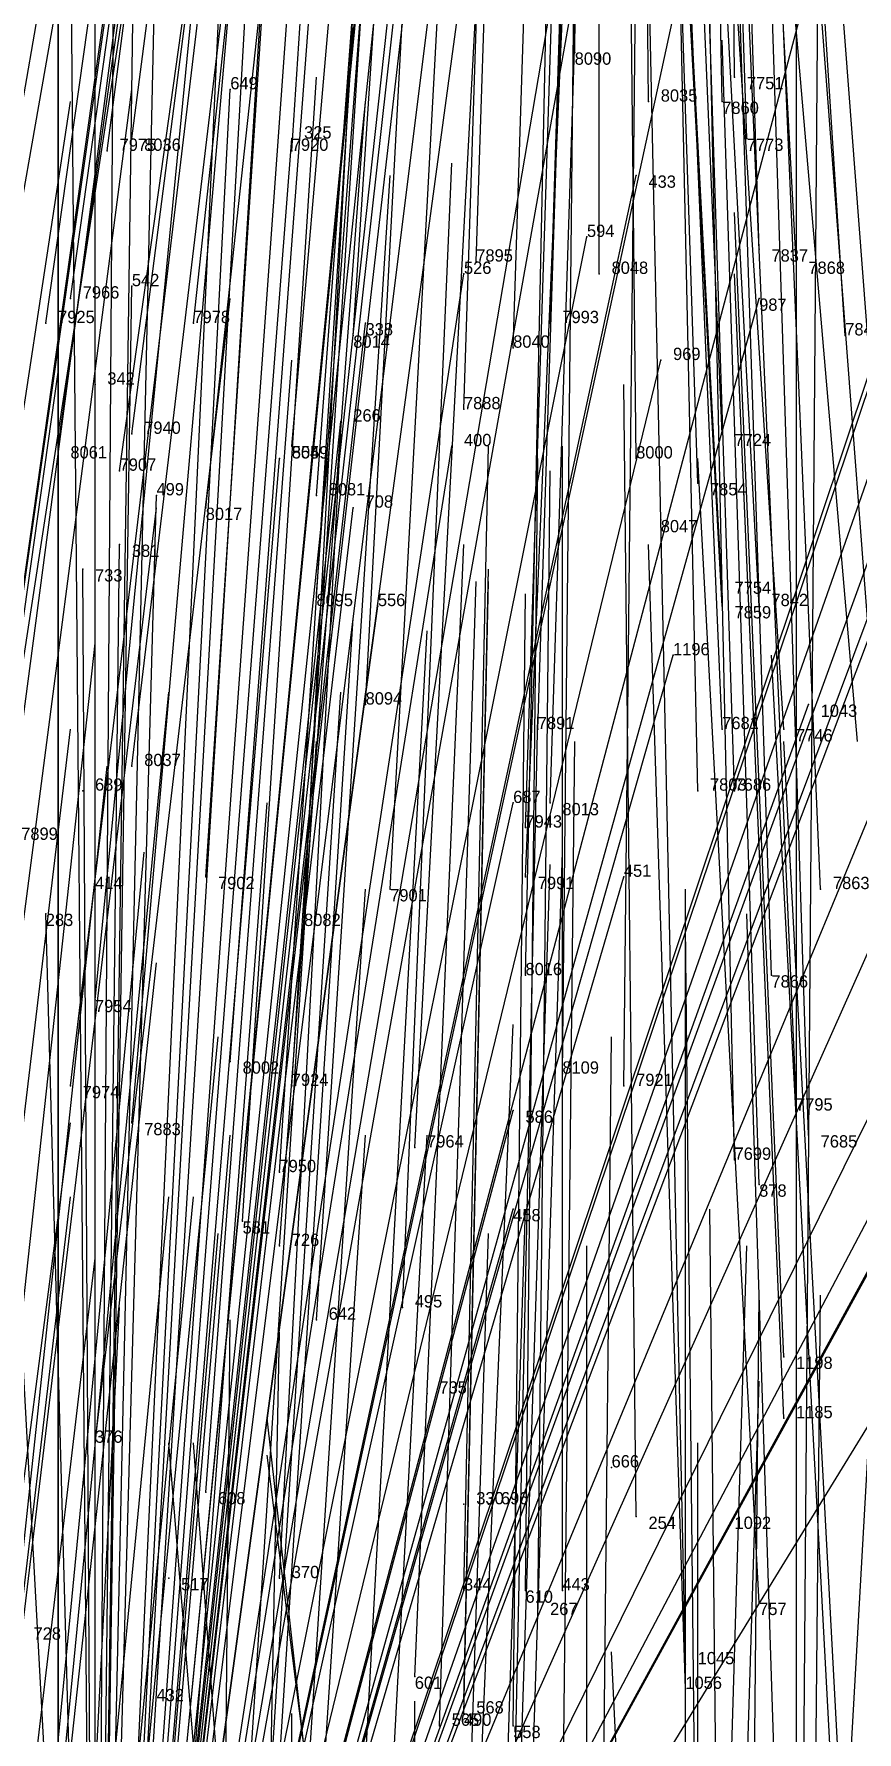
# Model space of a CAD drawing. Extents: x -0.5 to 0.59, y -0.5 to 0.59.
# Drawn here: x -0.046 to 0.021, y -0.4185 to -0.2805 of the extents above; entities that cross this region are included whole.
import ezdxf

# ---------------------------------------------------------------- set-up
doc = ezdxf.new("R2010")
doc.units = 0
for name, color, linetype in [('Clients', 3, 'CONTINUOUS'), ('Facilities', 3, 'CONTINUOUS'), ('Facilities_lines', 3, 'CONTINUOUS'), ('Min_max_boxes', 1, 'CONTINUOUS'), ('Normals', 1, 'CONTINUOUS'), ('Source_points', 5, 'CONTINUOUS'), ('Text', 3, 'CONTINUOUS')]:
    doc.layers.add(name, color=color, linetype=linetype)

msp = doc.modelspace()

# ---------------------------------------------------------------- linework, layer by layer
at = {"layer": 'Clients', "color": 5}
for p in [(-0.03, -0.285, -1.25), (-0.025, -0.289, -1.25), (0.003, -0.292, -1.25), (-0.001, -0.297, -1.25), (-0.011, -0.3, -1.25), (-0.038, -0.301, -1.25), (0.013, -0.302, -1.25), (-0.019, -0.304, -1.25), (0.005, -0.307, -1.25), (-0.041, -0.309, -1.25), (-0.021, -0.312, -1.25), (-0.012, -0.314, -1.25), (-0.026, -0.315, -1.25), (-0.036, -0.318, -1.25), (-0.02, -0.319, -1.25), (-0.039, -0.322, -1.25), (-0.042, -0.324, -1.25), (-0.018, -0.327, -1.25), (0.006, -0.331, -1.25), (0.017, -0.335, -1.25), (-0.007, -0.343, -1.25), (0.002, -0.349, -1.25), (-0.041, -0.35, -1.25), (-0.045, -0.352, -1.25), (-0.007, -0.368, -1.25), (-0.007, -0.376, -1.25)]:
    msp.add_point(p, dxfattribs=at)
at = {"layer": 'Facilities', "color": 3}
for p in [(-0.002, -0.282, -0.706), (0.011, -0.284, -0.711), (0.004, -0.286, -0.714), (0.01, -0.286, -0.716), (-0.038, -0.289, -0.729), (0.012, -0.289, -0.724), (-0.04, -0.29, -0.731), (-0.025, -0.29, -0.727), (0.013, -0.298, -0.746), (-0.01, -0.299, -0.747), (0.016, -0.299, -0.749), (0, -0.3, -0.75), (-0.043, -0.302, -0.762), (-0.045, -0.304, -0.767), (-0.033, -0.304, -0.763), (-0.004, -0.304, -0.76), (-0.02, -0.305, -0.765), (-0.007, -0.306, -0.765), (0.02, -0.305, -0.763), (-0.011, -0.311, -0.778), (-0.038, -0.313, -0.787), (0.01, -0.313, -0.783), (-0.044, -0.314, -0.793), (-0.025, -0.314, -0.788), (-0.039, -0.316, -0.795), (0.003, -0.315, -0.786), (0.008, -0.317, -0.793), (-0.023, -0.318, -0.797), (-0.032, -0.319, -0.802), (0.005, -0.32, -0.8), (-0.023, -0.326, -0.818), (0.01, -0.326, -0.814), (0.01, -0.327, -0.818), (0.013, -0.327, -0.818), (-0.019, -0.335, -0.839), (-0.005, -0.337, -0.843), (0.01, -0.337, -0.842), (0.015, -0.337, -0.843), (-0.038, -0.34, -0.855), (-0.042, -0.342, -1.25), (0.008, -0.342, -0.854), (0.011, -0.342, -0.855), (-0.004, -0.343, -0.858), (-0.006, -0.345, -0.862), (-0.032, -0.349, -0.877), (-0.006, -0.349, -0.873), (-0.017, -0.35, -0.877), (0.018, -0.35, -0.876), (-0.024, -0.352, -0.882), (-0.006, -0.357, -0.892), (0.014, -0.357, -0.894), (-0.041, -0.359, -0.904), (-0.03, -0.364, -0.914), (-0.003, -0.365, -0.912), (-0.043, -0.366, -0.922), (-0.025, -0.366, -0.916), (0.002, -0.366, -0.915), (0.016, -0.367, -0.919), (-0.038, -0.369, -0.928), (-0.015, -0.371, -0.928), (0.017, -0.37, -0.926), (0.011, -0.372, -0.93), (-0.026, -0.373, -0.934), (0.013, -0.374, -0.936), (-0.029, -0.377, -0.945), (-0.026, -0.379, -0.949), (-0.023, -0.385, -0.963), (-0.016, -0.384, -0.96), (0.015, -0.388, -0.971), (-0.014, -0.391, -1.25), (0.015, -0.393, -0.983), (-0.041, -0.395, -0.992), (0.001, -0.397, -1.25), (-0.032, -0.399, -1.001), (-0.011, -0.4, -1.25), (-0.009, -0.4, -1.25), (0.003, -0.401, -1.003), (0.011, -0.401, -1.25), (-0.035, -0.406, -1.25), (-0.026, -0.406, -1.016), (-0.011, -0.407, -1.018), (-0.006, -0.407, -1.019), (-0.003, -0.407, -1.017), (0.013, -0.408, -1.021), (-0.005, -0.409, -1.023), (-0.015, -0.414, -1.037), (0.007, -0.413, -1.032), (-0.036, -0.415, -1.25), (0.007, -0.415, -1.037), (-0.011, -0.416, -1.041), (-0.013, -0.418, -1.045), (-0.011, -0.417, -1.044), (-0.007, -0.418, -1.046)]:
    msp.add_point(p, dxfattribs=at)
at = {"layer": 'Facilities_lines', "color": 3}
for p, q in [((-0.041, -0.496, -1.25), (0.002, -0.124, -1.25)), ((-0.041, -0.496, -1.25), (-0.024, -0.129, -1.25)), ((-0.041, -0.496, -1.25), (-0.001, -0.132, -1.25)), ((-0.041, -0.496, -1.25), (-0.006, -0.137, -1.25)), ((-0.041, -0.496, -1.25), (-0.006, -0.138, -1.25)), ((-0.041, -0.496, -1.25), (0.006, -0.15, -1.25)), ((-0.041, -0.496, -1.25), (-0.004, -0.166, -1.25)), ((-0.044, -0.486, -1.25), (-0.044, -0.169, -1.25)), ((-0.041, -0.496, -1.25), (-0.023, -0.176, -1.25)), ((-0.041, -0.496, -1.25), (-0.034, -0.18, -1.25)), ((-0.041, -0.496, -1.25), (-0.01, -0.2, -1.25)), ((-0.041, -0.496, -1.25), (-0.039, -0.205, -1.25)), ((-0.041, -0.496, -1.25), (-0.005, -0.208, -1.25)), ((-0.041, -0.496, -1.25), (-0.041, -0.211, -1.25)), ((-0.041, -0.496, -1.25), (-0.037, -0.214, -1.25)), ((0.016, -0.5, -1.25), (0.032, -0.215, -1.25)), ((-0.041, -0.496, -1.25), (-0.035, -0.225, -1.25)), ((-0.041, -0.496, -1.25), (-0.041, -0.231, -1.25)), ((0.016, -0.5, -1.25), (0.018, -0.248, -1.25)), ((-0.041, -0.496, -1.25), (0, -0.255, -1.25)), ((-0.041, -0.496, -1.25), (-0.024, -0.26, -1.25)), ((-0.041, -0.496, -1.25), (-0.043, -0.267, -1.25)), ((-0.041, -0.496, -1.25), (0.019, -0.269, -1.25)), ((-0.041, -0.496, -1.25), (-0.027, -0.27, -1.25)), ((-0.041, -0.496, -1.25), (0.008, -0.27, -1.25)), ((-0.041, -0.496, -1.25), (-0.002, -0.277, -1.25)), ((-0.041, -0.496, -1.25), (0.035, -0.279, -1.25)), ((-0.041, -0.496, -1.25), (0.031, -0.281, -1.25)), ((-0.041, -0.496, -1.25), (0.039, -0.282, -1.25)), ((-0.041, -0.496, -1.25), (-0.03, -0.285, -1.25)), ((-0.041, -0.496, -1.25), (0.046, -0.286, -1.25)), ((-0.041, -0.496, -1.25), (0.038, -0.287, -1.25)), ((-0.041, -0.496, -1.25), (-0.025, -0.289, -1.25)), ((-0.041, -0.496, -1.25), (0.034, -0.29, -1.25)), ((-0.041, -0.496, -1.25), (0.003, -0.292, -1.25)), ((-0.041, -0.496, -1.25), (0.05, -0.292, -1.25)), ((-0.041, -0.496, -1.25), (-0.052, -0.294, -1.25)), ((-0.041, -0.496, -1.25), (-0.001, -0.297, -1.25)), ((-0.041, -0.496, -1.25), (-0.011, -0.3, -1.25)), ((-0.041, -0.496, -1.25), (-0.038, -0.301, -1.25)), ((-0.041, -0.496, -1.25), (0.013, -0.302, -1.25)), ((-0.041, -0.496, -1.25), (-0.019, -0.304, -1.25)), ((-0.041, -0.496, -1.25), (0.023, -0.306, -1.25)), ((-0.041, -0.496, -1.25), (0.005, -0.307, -1.25)), ((-0.041, -0.496, -1.25), (-0.041, -0.309, -1.25)), ((-0.041, -0.496, -1.25), (-0.021, -0.312, -1.25)), ((-0.041, -0.496, -1.25), (-0.012, -0.314, -1.25)), ((-0.041, -0.496, -1.25), (-0.026, -0.315, -1.25)), ((-0.041, -0.496, -1.25), (0.057, -0.317, -1.25)), ((-0.041, -0.496, -1.25), (-0.036, -0.318, -1.25)), ((-0.041, -0.496, -1.25), (-0.02, -0.319, -1.25)), ((-0.041, -0.496, -1.25), (-0.039, -0.322, -1.25)), ((-0.041, -0.496, -1.25), (-0.042, -0.324, -1.25)), ((-0.041, -0.496, -1.25), (0.053, -0.324, -1.25)), ((-0.041, -0.496, -1.25), (0.064, -0.325, -1.25)), ((-0.041, -0.496, -1.25), (-0.018, -0.327, -1.25)), ((-0.041, -0.496, -1.25), (0.046, -0.331, -1.25)), ((-0.041, -0.496, -1.25), (0.006, -0.331, -1.25)), ((-0.041, -0.496, -1.25), (0.017, -0.335, -1.25)), ((-0.041, -0.496, -1.25), (-0.007, -0.343, -1.25)), ((-0.041, -0.496, -1.25), (0.034, -0.344, -1.25)), ((-0.041, -0.496, -1.25), (0.002, -0.349, -1.25)), ((-0.041, -0.496, -1.25), (-0.041, -0.35, -1.25)), ((-0.041, -0.496, -1.25), (-0.045, -0.352, -1.25)), ((-0.041, -0.496, -1.25), (-0.007, -0.368, -1.25)), ((-0.041, -0.496, -1.25), (-0.007, -0.376, -1.25))]:
    msp.add_line(p, q, dxfattribs=at)
at = {"layer": 'Min_max_boxes', "color": 1}
for p, q in [((-0.044, -0.486, -1.25), (-0.044, -0.169, -1.25)), ((-0.044, -0.169, -1.25), (-0.044, -0.486, -1.25)), ((-0.044, -0.486, -1.25), (-0.044, -0.169, -1.25)), ((-0.044, -0.169, -1.25), (-0.044, -0.486, -1.25)), ((0.016, -0.215, -1.25), (0.016, -0.5, -1.25)), ((0.016, -0.215, -1.25), (0.016, -0.5, -1.25))]:
    msp.add_line(p, q, dxfattribs=at)
at = {"layer": 'Normals', "color": 1}
for p, q in [((-0.002, -0.282, -0.706), (-0.002, -0.19, -0.743)), ((0.011, -0.284, -0.711), (0.01, -0.191, -0.748)), ((0.004, -0.286, -0.714), (0.003, -0.193, -0.751)), ((0.01, -0.286, -0.716), (0.008, -0.193, -0.753)), ((-0.04, -0.29, -0.731), (-0.028, -0.197, -0.767)), ((-0.038, -0.289, -0.729), (-0.026, -0.197, -0.765)), ((-0.025, -0.29, -0.727), (-0.019, -0.197, -0.765)), ((0.012, -0.289, -0.724), (0.009, -0.196, -0.761)), ((0.013, -0.298, -0.746), (0.01, -0.205, -0.783)), ((-0.01, -0.299, -0.747), (-0.007, -0.206, -0.785)), ((0, -0.3, -0.75), (0, -0.207, -0.787)), ((0.016, -0.299, -0.749), (0.011, -0.206, -0.786)), ((-0.043, -0.302, -0.762), (-0.03, -0.21, -0.8)), ((-0.004, -0.304, -0.76), (-0.001, -0.211, -0.798)), ((-0.045, -0.304, -0.767), (-0.032, -0.212, -0.805)), ((-0.033, -0.304, -0.763), (-0.023, -0.212, -0.801)), ((0.02, -0.305, -0.763), (0.014, -0.212, -0.8)), ((-0.02, -0.305, -0.765), (-0.014, -0.213, -0.802)), ((-0.007, -0.306, -0.765), (-0.004, -0.213, -0.802)), ((-0.011, -0.311, -0.778), (-0.008, -0.218, -0.815)), ((-0.038, -0.313, -0.787), (-0.026, -0.22, -0.823)), ((0.01, -0.313, -0.783), (0.006, -0.22, -0.82)), ((-0.044, -0.314, -0.793), (-0.031, -0.222, -0.829)), ((-0.025, -0.314, -0.788), (-0.017, -0.222, -0.824)), ((0.003, -0.315, -0.786), (0.002, -0.222, -0.823)), ((-0.039, -0.316, -0.795), (-0.026, -0.223, -0.831)), ((-0.023, -0.318, -0.797), (-0.016, -0.225, -0.834)), ((0.008, -0.317, -0.793), (0.005, -0.225, -0.831)), ((-0.032, -0.319, -0.802), (-0.022, -0.227, -0.839)), ((0.005, -0.32, -0.8), (0.003, -0.227, -0.838)), ((0.01, -0.326, -0.814), (0.005, -0.233, -0.852)), ((-0.023, -0.326, -0.818), (-0.016, -0.234, -0.855)), ((0.013, -0.327, -0.818), (0.008, -0.234, -0.856)), ((0.01, -0.327, -0.818), (0.005, -0.235, -0.856)), ((-0.019, -0.335, -0.839), (-0.014, -0.242, -0.876)), ((-0.005, -0.337, -0.843), (-0.002, -0.244, -0.879)), ((0.01, -0.337, -0.842), (0.006, -0.244, -0.88)), ((0.015, -0.337, -0.843), (0.009, -0.244, -0.881)), ((0.021, -0.338, -0.846), (0.013, -0.245, -0.883)), ((-0.038, -0.34, -0.855), (-0.027, -0.248, -0.893)), ((0.008, -0.342, -0.854), (0.006, -0.249, -0.892)), ((0.011, -0.342, -0.855), (0.008, -0.249, -0.892)), ((-0.004, -0.343, -0.858), (-0.001, -0.25, -0.895)), ((-0.006, -0.345, -0.862), (-0.003, -0.252, -0.899)), ((-0.048, -0.345, -0.871), (-0.036, -0.254, -0.91)), ((-0.006, -0.349, -0.873), (-0.002, -0.256, -0.91)), ((-0.058, -0.35, -0.886), (-0.042, -0.258, -0.924)), ((-0.05, -0.348, -0.879), (-0.037, -0.257, -0.917)), ((-0.032, -0.349, -0.877), (-0.026, -0.257, -0.915)), ((-0.017, -0.35, -0.877), (-0.012, -0.258, -0.915)), ((0.018, -0.35, -0.876), (0.014, -0.257, -0.913)), ((-0.024, -0.352, -0.882), (-0.019, -0.26, -0.92)), ((-0.05, -0.352, -0.89), (-0.036, -0.261, -0.928)), ((-0.006, -0.357, -0.892), (-0.004, -0.264, -0.929)), ((-0.058, -0.357, -0.905), (-0.042, -0.266, -0.942)), ((0.014, -0.357, -0.894), (0.011, -0.265, -0.931)), ((0.024, -0.357, -0.895), (0.017, -0.265, -0.932)), ((-0.041, -0.359, -0.904), (-0.032, -0.267, -0.941)), ((0.026, -0.36, -0.903), (0.019, -0.268, -0.941)), ((-0.052, -0.362, -0.916), (-0.039, -0.27, -0.952)), ((-0.03, -0.364, -0.914), (-0.023, -0.271, -0.95)), ((-0.025, -0.366, -0.916), (-0.019, -0.273, -0.953)), ((-0.003, -0.365, -0.912), (-0.002, -0.272, -0.948)), ((0.002, -0.366, -0.915), (0.003, -0.273, -0.951)), ((-0.043, -0.366, -0.922), (-0.032, -0.274, -0.959)), ((0.016, -0.367, -0.919), (0.012, -0.275, -0.956)), ((-0.038, -0.369, -0.928), (-0.03, -0.277, -0.965)), ((0.017, -0.37, -0.926), (0.014, -0.277, -0.963)), ((-0.015, -0.371, -0.928), (-0.01, -0.278, -0.964)), ((-0.026, -0.373, -0.934), (-0.02, -0.28, -0.97)), ((0.011, -0.372, -0.93), (0.009, -0.279, -0.967)), ((0.013, -0.374, -0.936), (0.01, -0.281, -0.973)), ((-0.029, -0.377, -0.945), (-0.023, -0.284, -0.982)), ((-0.05, -0.377, -0.951), (-0.038, -0.285, -0.988)), ((-0.03, -0.285, -1.25), (-0.03, -0.285, -1.15)), ((-0.057, -0.378, -0.955), (-0.043, -0.286, -0.992)), ((-0.026, -0.379, -0.949), (-0.019, -0.286, -0.986)), ((-0.025, -0.289, -1.25), (-0.025, -0.289, -1.15)), ((-0.016, -0.384, -0.96), (-0.012, -0.291, -0.998)), ((-0.023, -0.385, -0.963), (-0.017, -0.292, -1)), ((0.003, -0.292, -1.25), (0.003, -0.292, -1.15)), ((0.015, -0.388, -0.971), (0.011, -0.295, -1.008)), ((-0.001, -0.297, -1.25), (-0.001, -0.297, -1.15)), ((-0.011, -0.3, -1.25), (-0.011, -0.3, -1.15)), ((0.015, -0.393, -0.983), (0.011, -0.3, -1.02)), ((-0.041, -0.395, -0.992), (-0.03, -0.302, -1.028)), ((-0.038, -0.301, -1.25), (-0.038, -0.301, -1.15)), ((0.013, -0.302, -1.25), (0.013, -0.302, -1.15)), ((-0.019, -0.304, -1.25), (-0.019, -0.304, -1.15)), ((-0.032, -0.399, -1.001), (-0.025, -0.307, -1.039)), ((0.005, -0.307, -1.25), (0.005, -0.307, -1.15)), ((-0.057, -0.4, -1.009), (-0.044, -0.308, -1.046)), ((-0.041, -0.309, -1.25), (-0.041, -0.309, -1.15)), ((0.003, -0.401, -1.003), (0.002, -0.309, -1.041)), ((-0.026, -0.406, -1.016), (-0.021, -0.313, -1.054)), ((-0.021, -0.312, -1.25), (-0.021, -0.312, -1.15)), ((-0.012, -0.314, -1.25), (-0.012, -0.314, -1.15)), ((-0.011, -0.407, -1.018), (-0.009, -0.314, -1.056)), ((-0.003, -0.407, -1.017), (-0.003, -0.314, -1.055)), ((-0.026, -0.315, -1.25), (-0.026, -0.315, -1.15)), ((-0.006, -0.407, -1.019), (-0.005, -0.315, -1.056)), ((-0.005, -0.409, -1.023), (-0.004, -0.316, -1.06)), ((0.013, -0.408, -1.021), (0.008, -0.315, -1.058)), ((-0.036, -0.318, -1.25), (-0.036, -0.318, -1.15)), ((-0.047, -0.411, -1.034), (-0.036, -0.319, -1.072)), ((-0.02, -0.319, -1.25), (-0.02, -0.319, -1.15)), ((0.007, -0.413, -1.032), (0.005, -0.32, -1.07)), ((-0.039, -0.322, -1.25), (-0.039, -0.322, -1.15)), ((-0.015, -0.414, -1.037), (-0.011, -0.322, -1.075)), ((0.007, -0.415, -1.037), (0.004, -0.322, -1.074)), ((-0.042, -0.324, -1.25), (-0.042, -0.324, -1.15)), ((-0.011, -0.416, -1.041), (-0.009, -0.324, -1.078)), ((-0.013, -0.418, -1.045), (-0.01, -0.325, -1.083)), ((-0.011, -0.417, -1.044), (-0.009, -0.325, -1.082)), ((-0.018, -0.327, -1.25), (-0.018, -0.327, -1.15)), ((-0.007, -0.418, -1.046), (-0.006, -0.326, -1.084)), ((-0.026, -0.421, -1.054), (-0.02, -0.328, -1.092)), ((-0.019, -0.421, -1.054), (-0.014, -0.329, -1.092)), ((-0.051, -0.422, -1.062), (-0.041, -0.33, -1.1)), ((0.006, -0.331, -1.25), (0.006, -0.331, -1.15)), ((0.019, -0.424, -1.061), (0.014, -0.331, -1.098)), ((-0.044, -0.426, -1.071), (-0.035, -0.334, -1.109)), ((-0.027, -0.427, -1.069), (-0.021, -0.334, -1.106)), ((0.017, -0.335, -1.25), (0.017, -0.335, -1.15)), ((-0.007, -0.429, -1.073), (-0.005, -0.336, -1.109)), ((-0.054, -0.429, -1.081), (-0.043, -0.337, -1.119)), ((-0.029, -0.431, -1.079), (-0.023, -0.338, -1.117)), ((-0.003, -0.431, -1.077), (-0.002, -0.338, -1.114)), ((0.02, -0.431, -1.078), (0.015, -0.338, -1.115)), ((-0.05, -0.433, -1.089), (-0.04, -0.34, -1.126)), ((-0.042, -0.342, -1.25), (-0.042, -0.342, -1.15)), ((-0.034, -0.435, -1.092), (-0.027, -0.343, -1.129)), ((-0.007, -0.343, -1.25), (-0.007, -0.343, -1.15)), ((-0.046, -0.44, -1.105), (-0.037, -0.347, -1.142)), ((-0.006, -0.44, -1.101), (-0.003, -0.347, -1.138)), ((-0.007, -0.441, -1.102), (-0.004, -0.348, -1.138)), ((0.002, -0.349, -1.25), (0.002, -0.349, -1.15)), ((-0.041, -0.35, -1.25), (-0.041, -0.35, -1.15)), ((-0.025, -0.443, -1.108), (-0.019, -0.35, -1.145)), ((0.007, -0.443, -1.107), (0.007, -0.35, -1.144)), ((-0.045, -0.352, -1.25), (-0.045, -0.352, -1.15)), ((0.008, -0.446, -1.114), (0.007, -0.353, -1.151)), ((0.015, -0.445, -1.113), (0.012, -0.352, -1.149)), ((-0.046, -0.448, -1.127), (-0.036, -0.356, -1.164)), ((-0.011, -0.454, -1.136), (-0.007, -0.361, -1.173)), ((-0.04, -0.454, -1.139), (-0.031, -0.362, -1.176)), ((0, -0.455, -1.138), (0.001, -0.362, -1.175)), ((-0.007, -0.368, -1.25), (-0.007, -0.368, -1.15)), ((-0.055, -0.461, -1.161), (-0.043, -0.369, -1.199)), ((-0.038, -0.463, -1.161), (-0.03, -0.37, -1.198)), ((-0.025, -0.462, -1.157), (-0.019, -0.37, -1.194)), ((-0.019, -0.463, -1.158), (-0.014, -0.37, -1.195)), ((-0.054, -0.468, -1.176), (-0.043, -0.375, -1.213)), ((-0.044, -0.468, -1.174), (-0.035, -0.375, -1.211)), ((-0.042, -0.467, -1.173), (-0.033, -0.375, -1.21)), ((-0.009, -0.469, -1.173), (-0.006, -0.376, -1.21)), ((-0.007, -0.376, -1.25), (-0.007, -0.376, -1.15)), ((0.01, -0.474, -1.184), (0.009, -0.376, -1.207)), ((-0.039, -0.472, -1.185), (-0.031, -0.378, -1.217)), ((-0.012, -0.47, -1.176), (-0.009, -0.378, -1.214)), ((-0.001, -0.478, -1.195), (-0.001, -0.379, -1.208)), ((0.009, -0.478, -1.195), (0.012, -0.379, -1.208)), ((-0.052, -0.473, -1.189), (-0.041, -0.38, -1.224)), ((0.012, -0.483, -1.207), (0.013, -0.383, -1.207)), ((0.017, -0.482, -1.207), (0.018, -0.383, -1.207)), ((-0.044, -0.481, -1.207), (-0.039, -0.384, -1.232)), ((-0.031, -0.483, -1.21), (-0.03, -0.385, -1.228)), ((-0.028, -0.485, -1.215), (-0.026, -0.386, -1.228)), ((0.01, -0.488, -1.221), (0.013, -0.39, -1.204)), ((-0.014, -0.391, -1.25), (-0.014, -0.391, -1.15)), ((-0.016, -0.491, -1.228), (-0.027, -0.393, -1.214)), ((-0.027, -0.493, -1.233), (-0.035, -0.395, -1.213)), ((-0.026, -0.49, -1.227), (-0.033, -0.395, -1.199)), ((-0.015, -0.491, -1.229), (-0.027, -0.396, -1.204)), ((0.008, -0.492, -1.23), (0.008, -0.395, -1.204)), ((0.001, -0.397, -1.25), (0.001, -0.397, -1.15)), ((-0.011, -0.4, -1.25), (-0.011, -0.4, -1.15)), ((-0.009, -0.4, -1.25), (-0.009, -0.4, -1.15)), ((0.011, -0.401, -1.25), (0.011, -0.401, -1.15)), ((-0.035, -0.406, -1.25), (-0.035, -0.406, -1.15)), ((0.005, -0.496, -1.24), (0.001, -0.412, -1.186)), ((-0.036, -0.415, -1.25), (-0.036, -0.415, -1.15)), ((-0.015, -0.422, -1.25), (-0.015, -0.416, -1.15)), ((-0.025, -0.43, -1.25), (-0.025, -0.417, -1.151))]:
    msp.add_line(p, q, dxfattribs=at)
at = {"layer": 'Source_points', "color": 5}
for p in [(-0.002, -0.282, -0.706), (0.011, -0.284, -0.711), (-0.03, -0.285, -1.25), (0.004, -0.286, -0.714), (0.01, -0.286, -0.716), (-0.038, -0.289, -0.729), (-0.025, -0.289, -1.25), (0.012, -0.289, -0.724), (-0.04, -0.29, -0.731), (-0.025, -0.29, -0.727), (0.003, -0.292, -1.25), (-0.001, -0.297, -1.25), (0.013, -0.298, -0.746), (-0.01, -0.299, -0.747), (0.016, -0.299, -0.749), (-0.011, -0.3, -1.25), (0, -0.3, -0.75), (-0.043, -0.302, -0.762), (-0.038, -0.301, -1.25), (0.013, -0.302, -1.25), (-0.045, -0.304, -0.767), (-0.033, -0.304, -0.763), (-0.019, -0.304, -1.25), (-0.004, -0.304, -0.76), (-0.02, -0.305, -0.765), (-0.007, -0.306, -0.765), (0.02, -0.305, -0.763), (0.005, -0.307, -1.25), (-0.041, -0.309, -1.25), (-0.011, -0.311, -0.778), (-0.038, -0.313, -0.787), (-0.021, -0.312, -1.25), (0.01, -0.313, -0.783), (-0.044, -0.314, -0.793), (-0.025, -0.314, -0.788), (-0.012, -0.314, -1.25), (-0.039, -0.316, -0.795), (-0.026, -0.315, -1.25), (0.003, -0.315, -0.786), (0.008, -0.317, -0.793), (-0.036, -0.318, -1.25), (-0.023, -0.318, -0.797), (-0.032, -0.319, -0.802), (-0.02, -0.319, -1.25), (0.005, -0.32, -0.8), (-0.039, -0.322, -1.25), (-0.042, -0.324, -1.25), (-0.023, -0.326, -0.818), (-0.018, -0.327, -1.25), (0.01, -0.326, -0.814), (0.01, -0.327, -0.818), (0.013, -0.327, -0.818), (0.006, -0.331, -1.25), (-0.019, -0.335, -0.839), (0.017, -0.335, -1.25), (-0.005, -0.337, -0.843), (0.01, -0.337, -0.842), (0.015, -0.337, -0.843), (-0.038, -0.34, -0.855), (-0.042, -0.342, -1.25), (0.008, -0.342, -0.854), (0.011, -0.342, -0.855), (-0.007, -0.343, -1.25), (-0.004, -0.343, -0.858), (-0.006, -0.345, -0.862), (-0.032, -0.349, -0.877), (-0.006, -0.349, -0.873), (0.002, -0.349, -1.25), (-0.041, -0.35, -1.25), (-0.017, -0.35, -0.877), (0.018, -0.35, -0.876), (-0.045, -0.352, -1.25), (-0.024, -0.352, -0.882), (-0.006, -0.357, -0.892), (0.014, -0.357, -0.894), (-0.041, -0.359, -0.904), (-0.03, -0.364, -0.914), (-0.003, -0.365, -0.912), (-0.043, -0.366, -0.922), (-0.025, -0.366, -0.916), (0.002, -0.366, -0.915), (0.016, -0.367, -0.919), (-0.007, -0.368, -1.25), (-0.038, -0.369, -0.928), (-0.015, -0.371, -0.928), (0.017, -0.37, -0.926), (0.011, -0.372, -0.93), (-0.026, -0.373, -0.934), (0.013, -0.374, -0.936), (-0.007, -0.376, -1.25), (-0.029, -0.377, -0.945), (-0.026, -0.379, -0.949), (-0.023, -0.385, -0.963), (-0.016, -0.384, -0.96), (0.015, -0.388, -0.971), (-0.014, -0.391, -1.25), (0.015, -0.393, -0.983), (-0.041, -0.395, -0.992), (0.001, -0.397, -1.25), (-0.032, -0.399, -1.001), (-0.011, -0.4, -1.25), (-0.009, -0.4, -1.25), (0.003, -0.401, -1.003), (0.011, -0.401, -1.25), (-0.035, -0.406, -1.25), (-0.026, -0.406, -1.016), (-0.011, -0.407, -1.018), (-0.006, -0.407, -1.019), (-0.003, -0.407, -1.017), (0.013, -0.408, -1.021), (-0.005, -0.409, -1.023), (-0.015, -0.414, -1.037), (0.007, -0.413, -1.032), (-0.036, -0.415, -1.25), (0.007, -0.415, -1.037), (-0.011, -0.416, -1.041), (-0.013, -0.418, -1.045), (-0.011, -0.417, -1.044), (-0.007, -0.418, -1.046)]:
    msp.add_point(p, dxfattribs=at)

# ---------------------------------------------------------------- texts
at = {"layer": 'Text', "color": 3}
for s, p in [('8090', (-0.002, -0.283, -0.706)), ('649', (-0.03, -0.285, -1.25)), ('7751', (0.012, -0.285, -0.711)), ('8035', (0.005, -0.286, -0.714)), ('7860', (0.01, -0.287, -0.716)), ('325', (-0.024, -0.289, -1.25)), ('7975', (-0.039, -0.29, -0.731)), ('8036', (-0.037, -0.29, -0.729)), ('7920', (-0.025, -0.29, -0.727)), ('7773', (0.012, -0.29, -0.724)), ('433', (0.004, -0.293, -1.25)), ('594', (-0.001, -0.297, -1.25)), ('7895', (-0.01, -0.299, -0.747)), ('7837', (0.014, -0.299, -0.746)), ('526', (-0.011, -0.3, -1.25)), ('8048', (0.001, -0.3, -0.75)), ('7868', (0.017, -0.3, -0.749)), ('542', (-0.038, -0.301, -1.25)), ('7966', (-0.042, -0.302, -0.762)), ('987', (0.013, -0.303, -1.25)), ('7925', (-0.044, -0.304, -0.767)), ('7978', (-0.033, -0.304, -0.763)), ('7993', (-0.003, -0.304, -0.76)), ('8014', (-0.02, -0.306, -0.765)), ('338', (-0.019, -0.305, -1.25)), ('8040', (-0.007, -0.306, -0.765)), ('7848', (0.02, -0.305, -0.763)), ('969', (0.006, -0.307, -1.25)), ('342', (-0.04, -0.309, -1.25)), ('7888', (-0.011, -0.311, -0.778)), ('266', (-0.02, -0.312, -1.25)), ('7940', (-0.037, -0.313, -0.787)), ('400', (-0.011, -0.314, -1.25)), ('7724', (0.011, -0.314, -0.783)), ('8061', (-0.043, -0.315, -0.793)), ('555', (-0.025, -0.315, -1.25)), ('8049', (-0.025, -0.315, -0.788)), ('8000', (0.003, -0.315, -0.786)), ('7907', (-0.039, -0.316, -0.795)), ('499', (-0.036, -0.318, -1.25)), ('8081', (-0.022, -0.318, -0.797)), ('7854', (0.009, -0.318, -0.793)), ('708', (-0.019, -0.319, -1.25)), ('8017', (-0.032, -0.32, -0.802)), ('8047', (0.005, -0.321, -0.8)), ('381', (-0.038, -0.323, -1.25)), ('733', (-0.041, -0.325, -1.25)), ('7754', (0.011, -0.326, -0.814)), ('8095', (-0.023, -0.327, -0.818)), ('556', (-0.018, -0.327, -1.25)), ('7859', (0.011, -0.328, -0.818)), ('7842', (0.014, -0.327, -0.818)), ('1196', (0.006, -0.331, -1.25)), ('8094', (-0.019, -0.335, -0.839)), ('1043', (0.018, -0.336, -1.25)), ('7891', (-0.005, -0.337, -0.843)), ('7681', (0.01, -0.337, -0.842)), ('7746', (0.016, -0.338, -0.843)), ('8037', (-0.037, -0.34, -0.855)), ('689', (-0.041, -0.342, -1.25)), ('687', (-0.007, -0.343, -1.25)), ('7803', (0.009, -0.342, -0.854)), ('7686', (0.011, -0.342, -0.855)), ('8013', (-0.003, -0.344, -0.858)), ('7899', (-0.047, -0.346, -0.871)), ('7943', (-0.006, -0.345, -0.862)), ('414', (-0.041, -0.35, -1.25)), ('7902', (-0.031, -0.35, -0.877)), ('7991', (-0.005, -0.35, -0.873)), ('451', (0.002, -0.349, -1.25)), ('7863', (0.019, -0.35, -0.876)), ('7901', (-0.017, -0.351, -0.877)), ('283', (-0.045, -0.353, -1.25)), ('8082', (-0.024, -0.353, -0.882)), ('8016', (-0.006, -0.357, -0.892)), ('7866', (0.014, -0.358, -0.894)), ('7954', (-0.041, -0.36, -0.904)), ('8002', (-0.029, -0.365, -0.914)), ('8109', (-0.003, -0.365, -0.912)), ('7924', (-0.025, -0.366, -0.916)), ('7921', (0.003, -0.366, -0.915)), ('7974', (-0.042, -0.367, -0.922)), ('7795', (0.016, -0.368, -0.919)), ('586', (-0.006, -0.369, -1.25)), ('7883', (-0.037, -0.37, -0.928)), ('7964', (-0.014, -0.371, -0.928)), ('7699', (0.011, -0.372, -0.93)), ('7685', (0.018, -0.371, -0.926)), ('7950', (-0.026, -0.373, -0.934)), ('878', (0.013, -0.375, -0.936)), ('458', (-0.007, -0.377, -1.25)), ('581', (-0.029, -0.378, -0.945)), ('726', (-0.025, -0.379, -0.949)), ('495', (-0.015, -0.384, -0.96)), ('642', (-0.022, -0.385, -0.963)), ('1198', (0.016, -0.389, -0.971)), ('735', (-0.013, -0.391, -1.25)), ('1185', (0.016, -0.393, -0.983)), ('376', (-0.041, -0.395, -0.992)), ('666', (0.001, -0.397, -1.25)), ('608', (-0.031, -0.4, -1.001)), ('330', (-0.01, -0.4, -1.25)), ('696', (-0.008, -0.4, -1.25)), ('254', (0.004, -0.402, -1.003)), ('1092', (0.011, -0.402, -1.25)), ('370', (-0.025, -0.406, -1.016)), ('517', (-0.034, -0.407, -1.25)), ('344', (-0.011, -0.407, -1.018)), ('610', (-0.006, -0.408, -1.019)), ('443', (-0.003, -0.407, -1.017)), ('267', (-0.004, -0.409, -1.023)), ('757', (0.013, -0.409, -1.021)), ('728', (-0.046, -0.411, -1.034)), ('1045', (0.008, -0.413, -1.032)), ('601', (-0.015, -0.415, -1.037)), ('1056', (0.007, -0.415, -1.037)), ('432', (-0.036, -0.416, -1.25)), ('568', (-0.01, -0.417, -1.041)), ('565', (-0.012, -0.418, -1.045)), ('490', (-0.011, -0.418, -1.044)), ('558', (-0.007, -0.419, -1.046))]:
    msp.add_text(s, height=0.001, dxfattribs=at).set_placement(p)

doc.saveas('drawing.dxf')
